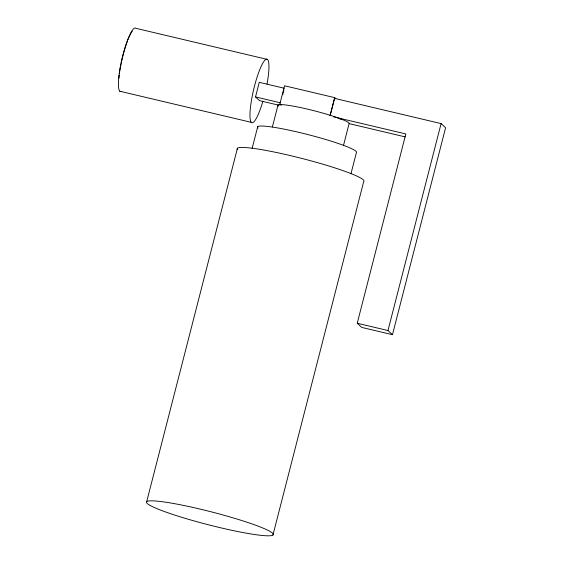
<?xml version="1.0" encoding="UTF-8"?>
<svg xmlns="http://www.w3.org/2000/svg" width="564" height="564" viewBox="0 0 564 564"><rect width="100%" height="100%" fill="white"/><g stroke="black" fill="none" stroke-linecap="round" stroke-linejoin="round"><path stroke-width="0.85" d="M146.718 501.579L237.451 148.205M278.75 105.186L259.539 100.639L255.527 96.923L259.271 82.337L284.334 88.266M252.115 148.494L257.727 126.618M272.398 126.914L278.01 105.038L280.167 104.608A36.85 3.722 14.4 0 1 341.227 119.06L346.113 121.154A36.85 3.722 14.4 0 1 349.038 123.861L343.42 145.738M282.663 94.752L283.918 89.887M330.01 115.747L334.663 97.635L284.545 85.777L279.681 104.707L281.373 105.108M330.285 115.176L334.6 98.383L441.097 123.594L445.595 127.753L392.466 334.692L361.728 327.416L357.231 323.257L405.833 133.943L333.479 116.818M350.956 173.797L356.356 152.766A51.169 5.168 14.4 0 0 305.646 134.006A51.169 5.168 14.4 0 0 258.093 128.106M272.948 535.039A65.487 6.62 14.4 0 0 183.906 505.492A65.487 6.62 14.4 0 0 172.64 514.396A65.487 6.62 14.4 0 0 272.948 535.039L363.681 181.664A65.487 6.62 14.4 0 0 301.536 158.35A65.487 6.62 14.4 0 0 237.282 149.354M392.466 334.692L387.969 330.532L441.097 123.594M267.54 59.467L135.973 28.327A32.641 5.971 -76.7 0 0 121.88 59.29A32.641 5.971 -76.7 0 0 121.394 91.361M255.527 96.923L280.583 102.852M339.824 118.941L342.327 119.533M349.038 123.601L405.227 136.897M119.829 91.234L251.389 122.374M357.231 323.257L387.969 330.532M334.663 97.635L335.834 98.728M278.271 106.11A36.85 3.722 14.4 0 1 278.01 105.038M262.916 101.217A32.641 5.971 -76.7 0 1 249.965 115.839A32.641 5.971 -76.7 0 1 262.352 63.993A32.641 5.971 -76.7 0 1 267.033 83.98M118.933 78.156A31.633 5.788 -76.7 0 1 119.237 75.167M119.434 73.581A31.633 5.788 -76.7 0 1 119.787 71.135M119.913 70.303A31.633 5.788 -76.7 0 1 121.006 64.211M121.189 63.33A31.633 5.788 -76.7 0 1 127.612 40.65M127.95 39.769A31.633 5.788 -76.7 0 1 130.002 35.053M130.39 34.277A31.633 5.788 -76.7 0 1 132.251 31.14"/></g></svg>
